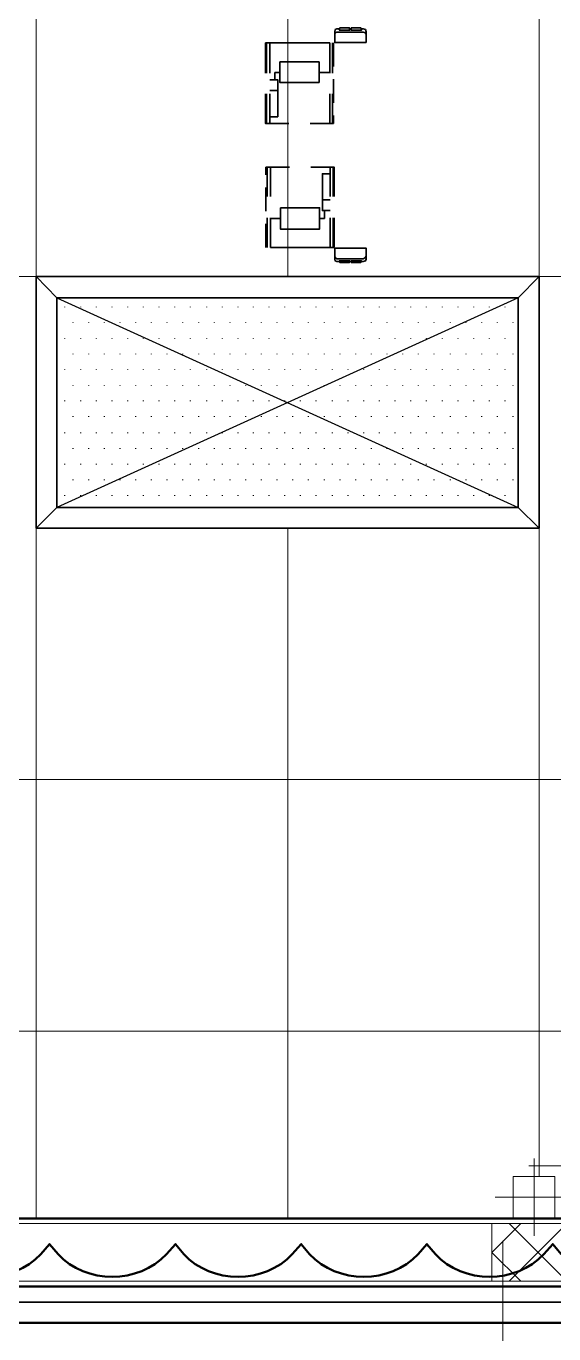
# Model space of a CAD drawing. Header units: inches. Extents: x 5 to 516, y -193 to 129.
# Drawn here: x 371.03 to 375.22, y 36.79 to 47.19 of the extents above; entities that cross this region are included whole.
import ezdxf

# ---------------------------------------------------------------- set-up
doc = ezdxf.new("R2010")
doc.units = ezdxf.units.IN
doc.header["$MEASUREMENT"] = 0
doc.linetypes.add('PDF_IMPORT', pattern=[1, 0.8, -0.2])
doc.layers.add('PDF9_Geometry', color=7, linetype='Continuous')

msp = doc.modelspace()

# ---------------------------------------------------------------- linework, layer by layer
at = {"layer": 'PDF9_Geometry', "lineweight": 15}
for points in [[(375.1072942, 55.7072301), (375.1072942, 38.0405644)], [(371.1072944, 53.6272244), (371.1072944, 37.7072255)], [(373.1072943, 49.1961175), (373.1072943, 45.1961178)], [(331.2272963, 45.1961178), (422.6050672, 45.1961178)], [(373.1072943, 43.1961179), (373.1072943, 37.7072294)], [(350.0584042, 41.196118), (424.1872882, 41.196118)], [(350.0584042, 39.1961136), (377.565069, 39.1961136)], [(375.0672913, 37.5694499), (375.0672913, 38.1827832)], [(375.373959, 37.8761131), (374.7561813, 37.8761131)], [(374.7295183, 37.4361175), (374.9606294, 37.6672286)], [(375.3250676, 37.2094465), (374.8672899, 37.6672242)], [(374.8672949, 37.2094465), (375.3250727, 37.6672242)], [(374.960629, 37.2094465), (374.7295179, 37.4361131)], [(374.8184035, 37.529447), (374.8184035, 31.053892)]]:
    msp.add_lwpolyline(points, dxfattribs=at)
at = {"layer": 'PDF9_Geometry', "lineweight": 35}
for points in [[(373.7295183, 47.058341), (373.4806294, 47.058341), (373.4806294, 47.1427854)], [(373.4984076, 47.1650033), (373.4850742, 47.1605588), (373.4806298, 47.1427811), (373.4850742, 47.1605588), (373.4984076, 47.1650033), (373.5161854, 47.1650033)], [(373.4806298, 47.1205599), (373.4850742, 47.1338933), (373.4984076, 47.1383377), (373.7072965, 47.1383377)], [(373.5961857, 47.1738925), (373.6006302, 47.1561148), (373.5161857, 47.1561148), (373.5206302, 47.1738925)], [(373.5206244, 47.1738918), (373.5961799, 47.1738918)], [(373.5961814, 47.1650033), (373.6095147, 47.1650033)], [(373.6139631, 47.1738925), (373.6095187, 47.1561148), (373.6939631, 47.1561148), (373.6895187, 47.1738925)], [(373.6895154, 47.1738918), (373.6139599, 47.1738918)], [(373.6895154, 47.1650033), (373.7072932, 47.1650033)], [(373.7295183, 47.1427775), (373.7250739, 47.1605552), (373.7072961, 47.1649997), (373.7250739, 47.1605552), (373.7295183, 47.1427775), (373.7295183, 47.058333)], [(373.7295183, 47.1205607), (373.7250739, 47.133894), (373.7072961, 47.1383384)], [(372.9295147, 46.8138929), (372.9295147, 47.0538929)], [(372.9384033, 46.8138929), (372.9384033, 47.0538929)], [(372.9650688, 46.8138929), (372.9650688, 47.0538929)], [(373.4406276, 47.0538922), (372.9650721, 47.0538922)], [(373.4406276, 46.8138929), (373.4406276, 47.0538929)], [(373.4628444, 47.0538922), (373.4628444, 46.8138922)], [(373.0050717, 46.7605618), (373.0050717, 46.8183395)], [(373.0450746, 46.8183417), (373.0050746, 46.8183417)], [(373.4406276, 46.8183417), (373.3561832, 46.8183417)], [(372.9650754, 46.4672223), (373.0272976, 46.4672223), (373.0272976, 46.7605556), (372.9650754, 46.7605556)], [(373.1161814, 46.4138911), (372.9295147, 46.4138911), (372.9295147, 46.6494467)], [(372.9384033, 46.4138911), (372.9384033, 46.6494467)], [(372.9650688, 46.4138911), (372.9650688, 46.6494467)], [(373.0272976, 46.6761162), (372.9650754, 46.6761162)], [(373.4406276, 46.4138911), (373.4406276, 46.6494467)], [(373.4628444, 46.6494507), (373.4628444, 46.4138951)], [(373.2850739, 46.4138911), (373.4717405, 46.4138911)], [(373.1206316, 46.0672205), (372.933965, 46.0672205)], [(372.9428521, 45.83167), (372.9428521, 46.0672256)], [(372.9695176, 46.0672205), (372.9695176, 45.831665)], [(373.2895151, 46.0672205), (373.4761817, 46.0672205), (373.4761817, 45.831665)], [(373.4450674, 46.0672205), (373.4450674, 45.831665)], [(373.4672932, 46.0672205), (373.4672932, 45.831665)], [(373.4450699, 46.0138894), (373.3828477, 46.0138894), (373.3828477, 45.720556), (373.4450699, 45.720556)], [(373.3828477, 45.8050045), (373.4450699, 45.8050045)], [(372.9428521, 45.4272285), (372.9428521, 45.662784)], [(372.9695176, 45.662779), (372.9695176, 45.4272234)], [(372.9695176, 45.6583392), (373.0495176, 45.6583392)], [(373.3606309, 45.6583392), (373.4006309, 45.6583392)], [(373.4006247, 45.7205589), (373.4006247, 45.6583367)], [(373.4450674, 45.662779), (373.4450674, 45.4272234)], [(373.4672932, 45.662779), (373.4672932, 45.4272234)], [(373.4761817, 45.662779), (373.4761817, 45.4272234)], [(372.9695176, 45.4272285), (373.4450732, 45.4272285)], [(373.4806215, 45.3338945), (373.4850659, 45.3205611), (373.4983993, 45.3161167), (373.4850659, 45.3205611), (373.4806215, 45.3338945), (373.4806215, 45.4227833)], [(373.4806215, 45.4227797), (373.7295104, 45.4227797), (373.7295104, 45.3338908)], [(373.4806215, 45.36056), (373.4850659, 45.3472267), (373.4983993, 45.3383378)], [(373.7295147, 45.3605564), (373.7250703, 45.3472231), (373.7072925, 45.3383342), (373.4984036, 45.3383342)], [(373.5161846, 45.3161174), (373.4984069, 45.3161174)], [(373.5961857, 45.3072238), (373.6006302, 45.3205571), (373.5161857, 45.3205571), (373.5206302, 45.3072238)], [(373.5206244, 45.3072289), (373.5961799, 45.3072289)], [(373.6095187, 45.3161174), (373.5961853, 45.3161174)], [(373.6139631, 45.3072238), (373.6095187, 45.3205571), (373.6939631, 45.3205571), (373.6895187, 45.3072238)], [(373.6895154, 45.3072289), (373.6139599, 45.3072289)], [(373.7072925, 45.3161174), (373.7250703, 45.3205618), (373.7295147, 45.3338952), (373.7250703, 45.3205618), (373.7072925, 45.3161174), (373.6895147, 45.3161174)], [(371.2717367, 45.0272267), (371.1072923, 45.1961156)], [(374.9384032, 45.0272267), (375.107292, 45.1961156)], [(371.2717367, 43.3605601), (371.1072923, 43.1961157)], [(374.9384032, 43.3605601), (375.107292, 43.1961157)], [(349.7295196, 37.0405599), (388.0628509, 37.0405599)]]:
    msp.add_lwpolyline(points, dxfattribs=at)
for points in [[(373.5206302, 47.1738925), (373.5961857, 47.1738925), (373.6006302, 47.1561148), (373.5161857, 47.1561148)], [(373.6895187, 47.1738925), (373.6139631, 47.1738925), (373.6095187, 47.1561148), (373.6939631, 47.1561148)], [(373.3561857, 46.7383338), (373.0450746, 46.7383338), (373.0450746, 46.9027782), (373.3561857, 46.9027782)], [(373.0495198, 45.7427826), (373.3606309, 45.7427826), (373.3606309, 45.5738937), (373.0495198, 45.5738937)], [(373.5206302, 45.3072238), (373.5961857, 45.3072238), (373.6006302, 45.3205571), (373.5161857, 45.3205571)], [(373.6895187, 45.3072238), (373.6139631, 45.3072238), (373.6095187, 45.3205571), (373.6939631, 45.3205571)], [(371.1072944, 45.1961178), (371.1072944, 43.1961179), (375.1072942, 43.1961179), (375.1072942, 45.1961178)], [(371.2717367, 45.0272267), (371.2717367, 43.3605601), (374.9384032, 43.3605601), (374.9384032, 45.0272267)]]:
    msp.add_lwpolyline(points, close=True, dxfattribs=at)
at = {"layer": 'PDF9_Geometry', "linetype": 'PDF_IMPORT', "lineweight": 35, "ltscale": 0.235556}
for points in [[(372.9295147, 47.0538922), (373.4717405, 47.0538922), (373.471742, 46.4138951), (373.4628531, 46.4138951)], [(373.4761817, 45.4272285), (372.933965, 45.4272285), (372.9339635, 46.0672256), (372.9428524, 46.0672256)]]:
    msp.add_lwpolyline(points, dxfattribs=at)
at = {"layer": 'PDF9_Geometry', "color": 253, "lineweight": 30, "true_color": 0xb3b3b3}
for points in [[(371.2717367, 45.0272267), (374.9384032, 43.3605601)], [(374.9384032, 45.0272267), (371.2717367, 43.3605601)], [(371.3339564, 44.9516697), (371.3339564, 44.9561142)], [(371.4628445, 44.9516697), (371.4628445, 44.9561142)], [(371.587293, 44.9516697), (371.587293, 44.9561142)], [(371.7117414, 44.9516697), (371.7117414, 44.9561142)], [(371.8361807, 44.9516697), (371.8361807, 44.9561142)], [(371.9606292, 44.9516697), (371.9606292, 44.9561142)], [(372.0850685, 44.9516697), (372.0850685, 44.9561142)], [(372.2095169, 44.9516697), (372.2095169, 44.9561142)], [(372.3339563, 44.9516697), (372.3339563, 44.9561142)], [(372.4628445, 44.9516697), (372.4628445, 44.9561142)], [(372.5872929, 44.9516697), (372.5872929, 44.9561142)], [(372.7117413, 44.9516697), (372.7117413, 44.9561142)], [(372.8361807, 44.9516697), (372.8361807, 44.9561142)], [(372.9606291, 44.9516697), (372.9606291, 44.9561142)], [(373.0850685, 44.9516697), (373.0850685, 44.9561142)], [(373.2095169, 44.9516697), (373.2095169, 44.9561142)], [(373.3339563, 44.9516697), (373.3339563, 44.9561142)], [(373.4628444, 44.9516697), (373.4628444, 44.9561142)], [(373.5872928, 44.9516697), (373.5872928, 44.9561142)], [(373.7117413, 44.9516697), (373.7117413, 44.9561142)], [(373.8361806, 44.9516697), (373.8361806, 44.9561142)], [(373.960629, 44.9516697), (373.960629, 44.9561142)], [(374.0850684, 44.9516697), (374.0850684, 44.9561142)], [(374.2095168, 44.9516697), (374.2095168, 44.9561142)], [(374.338405, 44.9516697), (374.338405, 44.9561142)], [(374.4628444, 44.9516697), (374.4628444, 44.9561142)], [(374.5872928, 44.9516697), (374.5872928, 44.9561142)], [(374.7117412, 44.9516697), (374.7117412, 44.9561142)], [(374.8361806, 44.9516697), (374.8361806, 44.9561142)], [(371.2717367, 44.8272213), (371.2717367, 44.8316657)], [(371.4006249, 44.8272213), (371.4006249, 44.8316657)], [(371.5250733, 44.8272213), (371.5250733, 44.8316657)], [(371.6495126, 44.8272213), (371.6495126, 44.8316657)], [(371.7739611, 44.8272213), (371.7739611, 44.8316657)], [(371.8984095, 44.8272213), (371.8984095, 44.8316657)], [(372.0228488, 44.8272213), (372.0228488, 44.8316657)], [(372.1472882, 44.8272213), (372.1472882, 44.8316657)], [(372.2717366, 44.8272213), (372.2717366, 44.8316657)], [(372.4006248, 44.8272213), (372.4006248, 44.8316657)], [(372.5250732, 44.8272213), (372.5250732, 44.8316657)], [(372.6495126, 44.8272213), (372.6495126, 44.8316657)], [(372.773961, 44.8272213), (372.773961, 44.8316657)], [(372.8984094, 44.8272213), (372.8984094, 44.8316657)], [(373.0228488, 44.8272213), (373.0228488, 44.8316657)], [(373.1472882, 44.8272213), (373.1472882, 44.8316657)], [(373.2717366, 44.8272213), (373.2717366, 44.8316657)], [(373.4006247, 44.8272213), (373.4006247, 44.8316657)], [(373.5250732, 44.8272213), (373.5250732, 44.8316657)], [(373.6495125, 44.8272213), (373.6495125, 44.8316657)], [(373.7739609, 44.8272213), (373.7739609, 44.8316657)], [(373.8984094, 44.8272213), (373.8984094, 44.8316657)], [(374.0228487, 44.8272213), (374.0228487, 44.8316657)], [(374.1472881, 44.8272213), (374.1472881, 44.8316657)], [(374.2717365, 44.8272213), (374.2717365, 44.8316657)], [(374.4006247, 44.8272213), (374.4006247, 44.8316657)], [(374.5250731, 44.8272213), (374.5250731, 44.8316657)], [(374.6495125, 44.8272213), (374.6495125, 44.8316657)], [(374.7739609, 44.8272213), (374.7739609, 44.8316657)], [(374.8984093, 44.8272213), (374.8984093, 44.8316657)], [(371.3339564, 44.7027819), (371.3339564, 44.7072264)], [(371.4628445, 44.7027819), (371.4628445, 44.7072264)], [(371.587293, 44.7027819), (371.587293, 44.7072264)], [(371.7117414, 44.7027819), (371.7117414, 44.7072264)], [(371.8361807, 44.7027819), (371.8361807, 44.7072264)], [(371.9606292, 44.7027819), (371.9606292, 44.7072264)], [(372.0850685, 44.7027819), (372.0850685, 44.7072264)], [(372.2095169, 44.7027819), (372.2095169, 44.7072264)], [(372.3339563, 44.7027819), (372.3339563, 44.7072264)], [(372.4628445, 44.7027819), (372.4628445, 44.7072264)], [(372.5872929, 44.7027819), (372.5872929, 44.7072264)], [(372.7117413, 44.7027819), (372.7117413, 44.7072264)], [(372.8361807, 44.7027819), (372.8361807, 44.7072264)], [(372.9606291, 44.7027819), (372.9606291, 44.7072264)], [(373.0850685, 44.7027819), (373.0850685, 44.7072264)], [(373.2095169, 44.7027819), (373.2095169, 44.7072264)], [(373.3339563, 44.7027819), (373.3339563, 44.7072264)], [(373.4628444, 44.7027819), (373.4628444, 44.7072264)], [(373.5872928, 44.7027819), (373.5872928, 44.7072264)], [(373.7117413, 44.7027819), (373.7117413, 44.7072264)], [(373.8361806, 44.7027819), (373.8361806, 44.7072264)], [(373.960629, 44.7027819), (373.960629, 44.7072264)], [(374.0850684, 44.7027819), (374.0850684, 44.7072264)], [(374.2095168, 44.7027819), (374.2095168, 44.7072264)], [(374.338405, 44.7027819), (374.338405, 44.7072264)], [(374.4628444, 44.7027819), (374.4628444, 44.7072264)], [(374.5872928, 44.7027819), (374.5872928, 44.7072264)], [(374.7117412, 44.7027819), (374.7117412, 44.7072264)], [(374.8361806, 44.7027819), (374.8361806, 44.7072264)], [(371.2717367, 44.5783335), (371.2717367, 44.582778)], [(371.4006249, 44.5783335), (371.4006249, 44.582778)], [(371.5250733, 44.5783335), (371.5250733, 44.582778)], [(371.6495126, 44.5783335), (371.6495126, 44.582778)], [(371.7739611, 44.5783335), (371.7739611, 44.582778)], [(371.8984095, 44.5783335), (371.8984095, 44.582778)], [(372.0228488, 44.5783335), (372.0228488, 44.582778)], [(372.1472882, 44.5783335), (372.1472882, 44.582778)], [(372.2717366, 44.5783335), (372.2717366, 44.582778)], [(372.4006248, 44.5783335), (372.4006248, 44.582778)], [(372.5250732, 44.5783335), (372.5250732, 44.582778)], [(372.6495126, 44.5783335), (372.6495126, 44.582778)], [(372.773961, 44.5783335), (372.773961, 44.582778)], [(372.8984094, 44.5783335), (372.8984094, 44.582778)], [(373.0228488, 44.5783335), (373.0228488, 44.582778)], [(373.1472882, 44.5783335), (373.1472882, 44.582778)], [(373.2717366, 44.5783335), (373.2717366, 44.582778)], [(373.4006247, 44.5783335), (373.4006247, 44.582778)], [(373.5250732, 44.5783335), (373.5250732, 44.582778)], [(373.6495125, 44.5783335), (373.6495125, 44.582778)], [(373.7739609, 44.5783335), (373.7739609, 44.582778)], [(373.8984094, 44.5783335), (373.8984094, 44.582778)], [(374.0228487, 44.5783335), (374.0228487, 44.582778)], [(374.1472881, 44.5783335), (374.1472881, 44.582778)], [(374.2717365, 44.5783335), (374.2717365, 44.582778)], [(374.4006247, 44.5783335), (374.4006247, 44.582778)], [(374.5250731, 44.5783335), (374.5250731, 44.582778)], [(374.6495125, 44.5783335), (374.6495125, 44.582778)], [(374.7739609, 44.5783335), (374.7739609, 44.582778)], [(374.8984093, 44.5783335), (374.8984093, 44.582778)], [(371.3339564, 44.4538941), (371.3339564, 44.4583386)], [(371.4628445, 44.4538941), (371.4628445, 44.4583386)], [(371.587293, 44.4538941), (371.587293, 44.4583386)], [(371.7117414, 44.4538941), (371.7117414, 44.4583386)], [(371.8361807, 44.4538941), (371.8361807, 44.4583386)], [(371.9606292, 44.4538941), (371.9606292, 44.4583386)], [(372.0850685, 44.4538941), (372.0850685, 44.4583386)], [(372.2095169, 44.4538941), (372.2095169, 44.4583386)], [(372.3339563, 44.4538941), (372.3339563, 44.4583386)], [(372.4628445, 44.4538941), (372.4628445, 44.4583386)], [(372.5872929, 44.4538941), (372.5872929, 44.4583386)], [(372.7117413, 44.4538941), (372.7117413, 44.4583386)], [(372.8361807, 44.4538941), (372.8361807, 44.4583386)], [(372.9606291, 44.4538941), (372.9606291, 44.4583386)], [(373.0850685, 44.4538941), (373.0850685, 44.4583386)], [(373.2095169, 44.4538941), (373.2095169, 44.4583386)], [(373.3339563, 44.4538941), (373.3339563, 44.4583386)], [(373.4628444, 44.4538941), (373.4628444, 44.4583386)], [(373.5872928, 44.4538941), (373.5872928, 44.4583386)], [(373.7117413, 44.4538941), (373.7117413, 44.4583386)], [(373.8361806, 44.4538941), (373.8361806, 44.4583386)], [(373.960629, 44.4538941), (373.960629, 44.4583386)], [(374.0850684, 44.4538941), (374.0850684, 44.4583386)], [(374.2095168, 44.4538941), (374.2095168, 44.4583386)], [(374.338405, 44.4538941), (374.338405, 44.4583386)], [(374.4628444, 44.4538941), (374.4628444, 44.4583386)], [(374.5872928, 44.4538941), (374.5872928, 44.4583386)], [(374.7117412, 44.4538941), (374.7117412, 44.4583386)], [(374.8361806, 44.4538941), (374.8361806, 44.4583386)], [(371.2717367, 44.3294457), (371.2717367, 44.3338902)], [(371.4006249, 44.3294457), (371.4006249, 44.3338902)], [(371.5250733, 44.3294457), (371.5250733, 44.3338902)], [(371.6495126, 44.3294457), (371.6495126, 44.3338902)], [(371.7739611, 44.3294457), (371.7739611, 44.3338902)], [(371.8984095, 44.3294457), (371.8984095, 44.3338902)], [(372.0228488, 44.3294457), (372.0228488, 44.3338902)], [(372.1472882, 44.3294457), (372.1472882, 44.3338902)], [(372.2717366, 44.3294457), (372.2717366, 44.3338902)], [(372.4006248, 44.3294457), (372.4006248, 44.3338902)], [(372.5250732, 44.3294457), (372.5250732, 44.3338902)], [(372.6495126, 44.3294457), (372.6495126, 44.3338902)], [(372.773961, 44.3294457), (372.773961, 44.3338902)], [(372.8984094, 44.3294457), (372.8984094, 44.3338902)], [(373.0228488, 44.3294457), (373.0228488, 44.3338902)], [(373.1472882, 44.3294457), (373.1472882, 44.3338902)], [(373.2717366, 44.3294457), (373.2717366, 44.3338902)], [(373.4006247, 44.3294457), (373.4006247, 44.3338902)], [(373.5250732, 44.3294457), (373.5250732, 44.3338902)], [(373.6495125, 44.3294457), (373.6495125, 44.3338902)], [(373.7739609, 44.3294457), (373.7739609, 44.3338902)], [(373.8984094, 44.3294457), (373.8984094, 44.3338902)], [(374.0228487, 44.3294457), (374.0228487, 44.3338902)], [(374.1472881, 44.3294457), (374.1472881, 44.3338902)], [(374.2717365, 44.3294457), (374.2717365, 44.3338902)], [(374.4006247, 44.3294457), (374.4006247, 44.3338902)], [(374.5250731, 44.3294457), (374.5250731, 44.3338902)], [(374.6495125, 44.3294457), (374.6495125, 44.3338902)], [(374.7739609, 44.3294457), (374.7739609, 44.3338902)], [(374.8984093, 44.3294457), (374.8984093, 44.3338902)], [(371.3339564, 44.2050063), (371.3339564, 44.2094508)], [(371.4628445, 44.2050063), (371.4628445, 44.2094508)], [(371.587293, 44.2050063), (371.587293, 44.2094508)], [(371.7117414, 44.2050063), (371.7117414, 44.2094508)], [(371.8361807, 44.2050063), (371.8361807, 44.2094508)], [(371.9606292, 44.2050063), (371.9606292, 44.2094508)], [(372.0850685, 44.2050063), (372.0850685, 44.2094508)], [(372.2095169, 44.2050063), (372.2095169, 44.2094508)], [(372.3339563, 44.2050063), (372.3339563, 44.2094508)], [(372.4628445, 44.2050063), (372.4628445, 44.2094508)], [(372.5872929, 44.2050063), (372.5872929, 44.2094508)], [(372.7117413, 44.2050063), (372.7117413, 44.2094508)], [(372.8361807, 44.2050063), (372.8361807, 44.2094508)], [(372.9606291, 44.2050063), (372.9606291, 44.2094508)], [(373.0850685, 44.2050063), (373.0850685, 44.2094508)], [(373.2095169, 44.2050063), (373.2095169, 44.2094508)], [(373.3339563, 44.2050063), (373.3339563, 44.2094508)], [(373.4628444, 44.2050063), (373.4628444, 44.2094508)], [(373.5872928, 44.2050063), (373.5872928, 44.2094508)], [(373.7117413, 44.2050063), (373.7117413, 44.2094508)], [(373.8361806, 44.2050063), (373.8361806, 44.2094508)], [(373.960629, 44.2050063), (373.960629, 44.2094508)], [(374.0850684, 44.2050063), (374.0850684, 44.2094508)], [(374.2095168, 44.2050063), (374.2095168, 44.2094508)], [(374.338405, 44.2050063), (374.338405, 44.2094508)], [(374.4628444, 44.2050063), (374.4628444, 44.2094508)], [(374.5872928, 44.2050063), (374.5872928, 44.2094508)], [(374.7117412, 44.2050063), (374.7117412, 44.2094508)], [(374.8361806, 44.2050063), (374.8361806, 44.2094508)], [(371.2717367, 44.0805579), (371.2717367, 44.0850024)], [(371.4006249, 44.0805579), (371.4006249, 44.0850024)], [(371.5250733, 44.0805579), (371.5250733, 44.0850024)], [(371.6495126, 44.0805579), (371.6495126, 44.0850024)], [(371.7739611, 44.0805579), (371.7739611, 44.0850024)], [(371.8984095, 44.0805579), (371.8984095, 44.0850024)], [(372.0228488, 44.0805579), (372.0228488, 44.0850024)], [(372.1472882, 44.0805579), (372.1472882, 44.0850024)], [(372.2717366, 44.0805579), (372.2717366, 44.0850024)], [(372.4006248, 44.0805579), (372.4006248, 44.0850024)], [(372.5250732, 44.0805579), (372.5250732, 44.0850024)], [(372.6495126, 44.0805579), (372.6495126, 44.0850024)], [(372.773961, 44.0805579), (372.773961, 44.0850024)], [(372.8984094, 44.0805579), (372.8984094, 44.0850024)], [(373.0228488, 44.0805579), (373.0228488, 44.0850024)], [(373.1472882, 44.0805579), (373.1472882, 44.0850024)], [(373.2717366, 44.0805579), (373.2717366, 44.0850024)], [(373.4006247, 44.0805579), (373.4006247, 44.0850024)], [(373.5250732, 44.0805579), (373.5250732, 44.0850024)], [(373.6495125, 44.0805579), (373.6495125, 44.0850024)], [(373.7739609, 44.0805579), (373.7739609, 44.0850024)], [(373.8984094, 44.0805579), (373.8984094, 44.0850024)], [(374.0228487, 44.0805579), (374.0228487, 44.0850024)], [(374.1472881, 44.0805579), (374.1472881, 44.0850024)], [(374.2717365, 44.0805579), (374.2717365, 44.0850024)], [(374.4006247, 44.0805579), (374.4006247, 44.0850024)], [(374.5250731, 44.0805579), (374.5250731, 44.0850024)], [(374.6495125, 44.0805579), (374.6495125, 44.0850024)], [(374.7739609, 44.0805579), (374.7739609, 44.0850024)], [(374.8984093, 44.0805579), (374.8984093, 44.0850024)], [(371.3339564, 43.9516698), (371.3339564, 43.9561142)], [(371.4628445, 43.9516698), (371.4628445, 43.9561142)], [(371.587293, 43.9516698), (371.587293, 43.9561142)], [(371.7117414, 43.9516698), (371.7117414, 43.9561142)], [(371.8361807, 43.9516698), (371.8361807, 43.9561142)], [(371.9606292, 43.9516698), (371.9606292, 43.9561142)], [(372.0850685, 43.9516698), (372.0850685, 43.9561142)], [(372.2095169, 43.9516698), (372.2095169, 43.9561142)], [(372.3339563, 43.9516698), (372.3339563, 43.9561142)], [(372.4628445, 43.9516698), (372.4628445, 43.9561142)], [(372.5872929, 43.9516698), (372.5872929, 43.9561142)], [(372.7117413, 43.9516698), (372.7117413, 43.9561142)], [(372.8361807, 43.9516698), (372.8361807, 43.9561142)], [(372.9606291, 43.9516698), (372.9606291, 43.9561142)], [(373.0850685, 43.9516698), (373.0850685, 43.9561142)], [(373.2095169, 43.9516698), (373.2095169, 43.9561142)], [(373.3339563, 43.9516698), (373.3339563, 43.9561142)], [(373.4628444, 43.9516698), (373.4628444, 43.9561142)], [(373.5872928, 43.9516698), (373.5872928, 43.9561142)], [(373.7117413, 43.9516698), (373.7117413, 43.9561142)], [(373.8361806, 43.9516698), (373.8361806, 43.9561142)], [(373.960629, 43.9516698), (373.960629, 43.9561142)], [(374.0850684, 43.9516698), (374.0850684, 43.9561142)], [(374.2095168, 43.9516698), (374.2095168, 43.9561142)], [(374.338405, 43.9516698), (374.338405, 43.9561142)], [(374.4628444, 43.9516698), (374.4628444, 43.9561142)], [(374.5872928, 43.9516698), (374.5872928, 43.9561142)], [(374.7117412, 43.9516698), (374.7117412, 43.9561142)], [(374.8361806, 43.9516698), (374.8361806, 43.9561142)], [(371.2717367, 43.8272214), (371.2717367, 43.8316658)], [(371.4006249, 43.8272214), (371.4006249, 43.8316658)], [(371.5250733, 43.8272214), (371.5250733, 43.8316658)], [(371.6495126, 43.8272214), (371.6495126, 43.8316658)], [(371.7739611, 43.8272214), (371.7739611, 43.8316658)], [(371.8984095, 43.8272214), (371.8984095, 43.8316658)], [(372.0228488, 43.8272214), (372.0228488, 43.8316658)], [(372.1472882, 43.8272214), (372.1472882, 43.8316658)], [(372.2717366, 43.8272214), (372.2717366, 43.8316658)], [(372.4006248, 43.8272214), (372.4006248, 43.8316658)], [(372.5250732, 43.8272214), (372.5250732, 43.8316658)], [(372.6495126, 43.8272214), (372.6495126, 43.8316658)], [(372.773961, 43.8272214), (372.773961, 43.8316658)], [(372.8984094, 43.8272214), (372.8984094, 43.8316658)], [(373.0228488, 43.8272214), (373.0228488, 43.8316658)], [(373.1472882, 43.8272214), (373.1472882, 43.8316658)], [(373.2717366, 43.8272214), (373.2717366, 43.8316658)], [(373.4006247, 43.8272214), (373.4006247, 43.8316658)], [(373.5250732, 43.8272214), (373.5250732, 43.8316658)], [(373.6495125, 43.8272214), (373.6495125, 43.8316658)], [(373.7739609, 43.8272214), (373.7739609, 43.8316658)], [(373.8984094, 43.8272214), (373.8984094, 43.8316658)], [(374.0228487, 43.8272214), (374.0228487, 43.8316658)], [(374.1472881, 43.8272214), (374.1472881, 43.8316658)], [(374.2717365, 43.8272214), (374.2717365, 43.8316658)], [(374.4006247, 43.8272214), (374.4006247, 43.8316658)], [(374.5250731, 43.8272214), (374.5250731, 43.8316658)], [(374.6495125, 43.8272214), (374.6495125, 43.8316658)], [(374.7739609, 43.8272214), (374.7739609, 43.8316658)], [(374.8984093, 43.8272214), (374.8984093, 43.8316658)], [(371.3339564, 43.702782), (371.3339564, 43.7072264)], [(371.4628445, 43.702782), (371.4628445, 43.7072264)], [(371.587293, 43.702782), (371.587293, 43.7072264)], [(371.7117414, 43.702782), (371.7117414, 43.7072264)], [(371.8361807, 43.702782), (371.8361807, 43.7072264)], [(371.9606292, 43.702782), (371.9606292, 43.7072264)], [(372.0850685, 43.702782), (372.0850685, 43.7072264)], [(372.2095169, 43.702782), (372.2095169, 43.7072264)], [(372.3339563, 43.702782), (372.3339563, 43.7072264)], [(372.4628445, 43.702782), (372.4628445, 43.7072264)], [(372.5872929, 43.702782), (372.5872929, 43.7072264)], [(372.7117413, 43.702782), (372.7117413, 43.7072264)], [(372.8361807, 43.702782), (372.8361807, 43.7072264)], [(372.9606291, 43.702782), (372.9606291, 43.7072264)], [(373.0850685, 43.702782), (373.0850685, 43.7072264)], [(373.2095169, 43.702782), (373.2095169, 43.7072264)], [(373.3339563, 43.702782), (373.3339563, 43.7072264)], [(373.4628444, 43.702782), (373.4628444, 43.7072264)], [(373.5872928, 43.702782), (373.5872928, 43.7072264)], [(373.7117413, 43.702782), (373.7117413, 43.7072264)], [(373.8361806, 43.702782), (373.8361806, 43.7072264)], [(373.960629, 43.702782), (373.960629, 43.7072264)], [(374.0850684, 43.702782), (374.0850684, 43.7072264)], [(374.2095168, 43.702782), (374.2095168, 43.7072264)], [(374.338405, 43.702782), (374.338405, 43.7072264)], [(374.4628444, 43.702782), (374.4628444, 43.7072264)], [(374.5872928, 43.702782), (374.5872928, 43.7072264)], [(374.7117412, 43.702782), (374.7117412, 43.7072264)], [(374.8361806, 43.702782), (374.8361806, 43.7072264)], [(371.2717367, 43.5783336), (371.2717367, 43.582778)], [(371.4006249, 43.5783336), (371.4006249, 43.582778)], [(371.5250733, 43.5783336), (371.5250733, 43.582778)], [(371.6495126, 43.5783336), (371.6495126, 43.582778)], [(371.7739611, 43.5783336), (371.7739611, 43.582778)], [(371.8984095, 43.5783336), (371.8984095, 43.582778)], [(372.0228488, 43.5783336), (372.0228488, 43.582778)], [(372.1472882, 43.5783336), (372.1472882, 43.582778)], [(372.2717366, 43.5783336), (372.2717366, 43.582778)], [(372.4006248, 43.5783336), (372.4006248, 43.582778)], [(372.5250732, 43.5783336), (372.5250732, 43.582778)], [(372.6495126, 43.5783336), (372.6495126, 43.582778)], [(372.773961, 43.5783336), (372.773961, 43.582778)], [(372.8984094, 43.5783336), (372.8984094, 43.582778)], [(373.0228488, 43.5783336), (373.0228488, 43.582778)], [(373.1472882, 43.5783336), (373.1472882, 43.582778)], [(373.2717366, 43.5783336), (373.2717366, 43.582778)], [(373.4006247, 43.5783336), (373.4006247, 43.582778)], [(373.5250732, 43.5783336), (373.5250732, 43.582778)], [(373.6495125, 43.5783336), (373.6495125, 43.582778)], [(373.7739609, 43.5783336), (373.7739609, 43.582778)], [(373.8984094, 43.5783336), (373.8984094, 43.582778)], [(374.0228487, 43.5783336), (374.0228487, 43.582778)], [(374.1472881, 43.5783336), (374.1472881, 43.582778)], [(374.2717365, 43.5783336), (374.2717365, 43.582778)], [(374.4006247, 43.5783336), (374.4006247, 43.582778)], [(374.5250731, 43.5783336), (374.5250731, 43.582778)], [(374.6495125, 43.5783336), (374.6495125, 43.582778)], [(374.7739609, 43.5783336), (374.7739609, 43.582778)], [(374.8984093, 43.5783336), (374.8984093, 43.582778)], [(371.3339564, 43.4538942), (371.3339564, 43.4583386)], [(371.4628445, 43.4538942), (371.4628445, 43.4583386)], [(371.587293, 43.4538942), (371.587293, 43.4583386)], [(371.7117414, 43.4538942), (371.7117414, 43.4583386)], [(371.8361807, 43.4538942), (371.8361807, 43.4583386)], [(371.9606292, 43.4538942), (371.9606292, 43.4583386)], [(372.0850685, 43.4538942), (372.0850685, 43.4583386)], [(372.2095169, 43.4538942), (372.2095169, 43.4583386)], [(372.3339563, 43.4538942), (372.3339563, 43.4583386)], [(372.4628445, 43.4538942), (372.4628445, 43.4583386)], [(372.5872929, 43.4538942), (372.5872929, 43.4583386)], [(372.7117413, 43.4538942), (372.7117413, 43.4583386)], [(372.8361807, 43.4538942), (372.8361807, 43.4583386)], [(372.9606291, 43.4538942), (372.9606291, 43.4583386)], [(373.0850685, 43.4538942), (373.0850685, 43.4583386)], [(373.2095169, 43.4538942), (373.2095169, 43.4583386)], [(373.3339563, 43.4538942), (373.3339563, 43.4583386)], [(373.4628444, 43.4538942), (373.4628444, 43.4583386)], [(373.5872928, 43.4538942), (373.5872928, 43.4583386)], [(373.7117413, 43.4538942), (373.7117413, 43.4583386)], [(373.8361806, 43.4538942), (373.8361806, 43.4583386)], [(373.960629, 43.4538942), (373.960629, 43.4583386)], [(374.0850684, 43.4538942), (374.0850684, 43.4583386)], [(374.2095168, 43.4538942), (374.2095168, 43.4583386)], [(374.338405, 43.4538942), (374.338405, 43.4583386)], [(374.4628444, 43.4538942), (374.4628444, 43.4583386)], [(374.5872928, 43.4538942), (374.5872928, 43.4583386)], [(374.7117412, 43.4538942), (374.7117412, 43.4583386)], [(374.8361806, 43.4538942), (374.8361806, 43.4583386)]]:
    msp.add_lwpolyline(points, dxfattribs=at)
at = {"layer": 'PDF9_Geometry', "lineweight": 15}
for points in [[(375.1072942, 43.1961179), (371.1072944, 43.1961179)], [(374.8984093, 37.7072266), (374.8984093, 38.0405599), (375.2317426, 38.0405599), (375.2317426, 37.7072266)], [(375.2317426, 38.0405599), (375.2317426, 37.7072266), (374.8984093, 37.7072266), (374.8984093, 38.0405599)]]:
    msp.add_lwpolyline(points, close=True, dxfattribs=at)
at = {"layer": 'PDF9_Geometry', "linetype": 'PDF_IMPORT', "lineweight": 15, "ltscale": 0.52}
msp.add_lwpolyline([(377.0006227, 38.1250054), (374.9650658, 38.1250054)], dxfattribs=at)
at = {"layer": 'PDF9_Geometry', "lineweight": 9}
msp.add_lwpolyline([(349.7295196, 37.6672242), (349.7295196, 37.2094465), (388.0628509, 37.2094465), (388.0628509, 37.6672242)], close=True, dxfattribs=at)
at = {"layer": 'PDF9_Geometry', "lineweight": 50}
for points in [[(383.9295141, 37.7072266), (369.6850703, 37.7072266)], [(371.1428508, 37.4227829), (371.2139613, 37.5027829), (371.2806274, 37.4227829)], [(372.1428507, 37.4227829), (372.2139612, 37.5027829), (372.2806274, 37.4227829)], [(373.1428507, 37.4227829), (373.2139612, 37.5027829), (373.2806273, 37.4227829)], [(374.1428506, 37.4227829), (374.2139611, 37.5027829), (374.2806273, 37.4227829)], [(375.1428506, 37.4227829), (375.2139611, 37.5027829), (375.2806272, 37.4227829)], [(349.7295196, 37.1650038), (388.0628509, 37.1650038)], [(349.7295196, 36.8761132), (388.0628509, 36.8761132)]]:
    msp.add_lwpolyline(points, dxfattribs=at)
at = {"layer": 'PDF9_Geometry', "lineweight": 9}
msp.add_lwpolyline([(374.7295183, 37.6672282), (374.7295183, 37.2094505)], dxfattribs=at)
at = {"layer": 'PDF9_Geometry', "lineweight": 50}
for points in [[(370.2806275, 37.4227829), (370.501516, 37.1827088), (370.9219623, 37.1827088), (371.1428508, 37.4227829)], [(371.2806274, 37.4227829), (371.501516, 37.1827088), (371.9219622, 37.1827088), (372.1428507, 37.4227829)], [(372.2806274, 37.4227829), (372.5015159, 37.1827088), (372.9219622, 37.1827088), (373.1428507, 37.4227829)], [(373.2806273, 37.4227829), (373.5015158, 37.1827088), (373.9219621, 37.1827088), (374.1428506, 37.4227829)], [(374.2806273, 37.4227829), (374.5015158, 37.1827088), (374.9219621, 37.1827088), (375.1428506, 37.4227829)]]:
    msp.add_open_spline(points, degree=3, dxfattribs=at)

doc.saveas('drawing.dxf')
